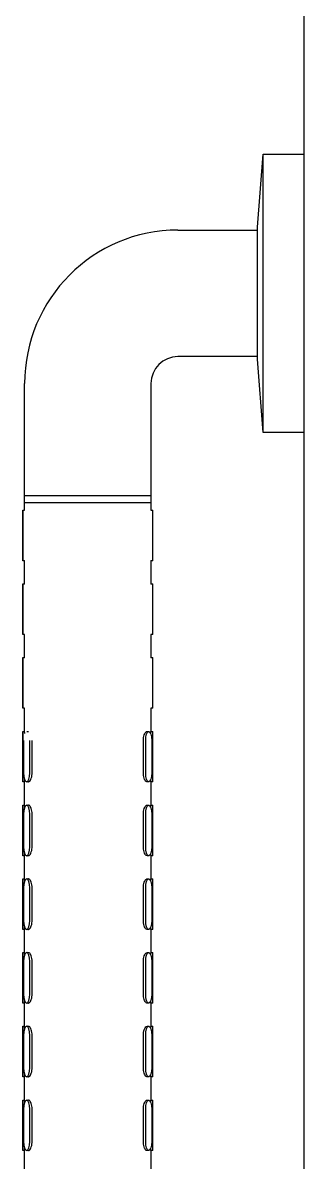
# Model space of a CAD drawing. Extents: x 3814 to 6583, y -1052 to 2311.
# Drawn here: x 6493.7 to 6571.2, y 552.2 to 865.4 of the extents above; entities that cross this region are included whole.
import ezdxf

# ---------------------------------------------------------------- set-up
doc = ezdxf.new("R2010")
doc.units = 0
doc.header["$LTSCALE"] = 20
doc.header["$MEASUREMENT"] = 0
doc.layers.get('0').update_dxf_attribs({"linetype": 'CONTINUOUS'})
doc.layers.add('6', color=6, linetype='CONTINUOUS')

msp = doc.modelspace()

# ---------------------------------------------------------------- linework, layer by layer
at = {"color": 5, "linetype": 'Continuous', "lineweight": 25}
for p, q in [((6558.29755, 809.18612), (6559.90231, 829.30952)), ((6559.90231, 829.30952), (6571.2163, 829.30952)), ((6559.90231, 791.49597), (6559.90231, 829.30952)), ((6571.2163, 791.49597), (6571.2163, 829.30952)), ((6536.43505, 808.4408), (6558.29755, 808.4408)), ((6558.29755, 791.26147), (6558.29755, 809.18612)), ((6558.29755, 772.91421), (6558.29755, 791.26147)), ((6559.90231, 752.79081), (6559.90231, 791.49597)), ((6571.2163, 752.79081), (6571.2163, 791.49597)), ((6558.29755, 773.65953), (6536.43505, 773.65953)), ((6559.90231, 752.79081), (6558.29755, 772.91421)), ((6494.20067, 735.4002), (6494.20067, 766.20641)), ((6528.98192, 766.20641), (6528.98192, 735.4002)), ((6571.2163, 752.79081), (6559.90231, 752.79081)), ((6494.20067, 733.41267), (6494.20067, 735.4002)), ((6494.21879, 735.4002), (6494.20067, 735.4002)), ((6511.5913, 735.4002), (6494.20067, 735.4002)), ((6494.20067, 731.39552), (6494.20067, 733.41267)), ((6528.98192, 733.41267), (6494.20067, 733.41267)), ((6494.21879, 733.41267), (6494.20067, 733.41267)), ((6528.98192, 735.4002), (6494.21879, 735.4002)), ((6528.98192, 733.41267), (6494.21879, 733.41267)), ((6528.98192, 735.4002), (6511.5913, 735.4002)), ((6528.98192, 735.4002), (6528.98192, 733.41267)), ((6528.98192, 733.41267), (6528.98192, 731.39267)), ((6493.70382, 731.42519), (6494.20508, 731.42519)), ((6528.97752, 731.42519), (6529.47878, 731.42519)), ((6493.70026, 728.94082), (6493.70026, 719.99707)), ((6493.70737, 719.99707), (6493.70737, 728.94082)), ((6529.48234, 719.99707), (6529.48234, 728.94082)), ((6494.20508, 717.51269), (6493.70382, 717.51269)), ((6494.20067, 711.12303), (6494.20067, 717.54521)), ((6529.47878, 717.51269), (6528.97752, 717.51269)), ((6528.98192, 717.54237), (6528.98192, 711.12013)), ((6493.70382, 711.1527), (6494.20508, 711.1527)), ((6528.97752, 711.1527), (6529.47878, 711.1527)), ((6493.70026, 708.66827), (6493.70026, 699.72458)), ((6493.70737, 699.72458), (6493.70737, 708.66827)), ((6529.48234, 699.72458), (6529.48234, 708.66827)), ((6494.20508, 697.24015), (6493.70382, 697.24015)), ((6494.20067, 690.85048), (6494.20067, 697.27266)), ((6529.47878, 697.24015), (6528.97752, 697.24015)), ((6528.98192, 697.26982), (6528.98192, 690.84764)), ((6493.70382, 690.88016), (6494.20508, 690.88016)), ((6528.97752, 690.88016), (6529.47878, 690.88016)), ((6493.70026, 688.39578), (6493.70026, 679.45203)), ((6493.70737, 679.45203), (6493.70737, 688.39578)), ((6529.48234, 679.45203), (6529.48234, 688.39578)), ((6494.20508, 676.96766), (6493.70382, 676.96766)), ((6494.20067, 670.57799), (6494.20067, 677.00018)), ((6529.47878, 676.96766), (6528.97752, 676.96766)), ((6528.98192, 676.99733), (6528.98192, 670.57515)), ((6493.70382, 670.60767), (6494.20508, 670.60767)), ((6494.79132, 670.60767), (6495.26211, 670.60767)), ((6527.93751, 670.60767), (6528.40879, 670.60767)), ((6528.97752, 670.60767), (6529.47878, 670.60767)), ((6493.70026, 668.1233), (6493.70026, 659.17954)), ((6493.70737, 659.17954), (6493.70737, 668.1233)), ((6493.93828, 668.1233), (6493.93828, 659.17954)), ((6495.64437, 659.17954), (6495.64437, 668.1233)), ((6496.27856, 659.17954), (6496.27856, 668.1233)), ((6526.92757, 659.17954), (6526.92757, 668.1233)), ((6527.56243, 659.17954), (6527.56243, 668.1233)), ((6529.25515, 668.1233), (6529.25515, 659.17954)), ((6529.48234, 659.17954), (6529.48234, 668.1233)), ((6494.20508, 656.69517), (6493.70382, 656.69517)), ((6494.20067, 650.30551), (6494.20067, 656.72769)), ((6495.26211, 656.69517), (6494.79132, 656.69517)), ((6528.40879, 656.69517), (6527.93751, 656.69517)), ((6529.47878, 656.69517), (6528.97752, 656.69517)), ((6528.98192, 656.72485), (6528.98192, 650.30266)), ((6493.70382, 650.33518), (6494.20508, 650.33518)), ((6494.79132, 650.33518), (6495.26211, 650.33518)), ((6527.93751, 650.33518), (6528.40879, 650.33518)), ((6528.97752, 650.33518), (6529.47878, 650.33518)), ((6493.70026, 647.85081), (6493.70026, 638.90705)), ((6493.70737, 638.90705), (6493.70737, 647.85081)), ((6493.93828, 647.85081), (6493.93828, 638.90705)), ((6495.64437, 638.90705), (6495.64437, 647.85081)), ((6496.27856, 638.90705), (6496.27856, 647.85081)), ((6526.92757, 638.90705), (6526.92757, 647.85081)), ((6527.56243, 638.90705), (6527.56243, 647.85081)), ((6529.25515, 647.85081), (6529.25515, 638.90705)), ((6529.48234, 638.90705), (6529.48234, 647.85081)), ((6494.20508, 636.42268), (6493.70382, 636.42268)), ((6494.20067, 630.03302), (6494.20067, 636.4552)), ((6495.26211, 636.42268), (6494.79132, 636.42268)), ((6528.40879, 636.42268), (6527.93751, 636.42268)), ((6529.47878, 636.42268), (6528.97752, 636.42268)), ((6528.98192, 636.45236), (6528.98192, 630.03017)), ((6493.70382, 630.06269), (6494.20508, 630.06269)), ((6494.79132, 630.06269), (6495.26211, 630.06269)), ((6527.93751, 630.06269), (6528.40879, 630.06269)), ((6528.97752, 630.06269), (6529.47878, 630.06269)), ((6493.70026, 627.57832), (6493.70026, 618.63457)), ((6493.70737, 618.63457), (6493.70737, 627.57832)), ((6493.93828, 627.57832), (6493.93828, 618.63457)), ((6495.64437, 618.63457), (6495.64437, 627.57832)), ((6496.27856, 618.63457), (6496.27856, 627.57832)), ((6526.92757, 618.63457), (6526.92757, 627.57832)), ((6527.56243, 618.63457), (6527.56243, 627.57832)), ((6529.25515, 627.57832), (6529.25515, 618.63457)), ((6529.48234, 618.63457), (6529.48234, 627.57832)), ((6494.20508, 616.15019), (6493.70382, 616.15019)), ((6494.20067, 609.76053), (6494.20067, 616.18271)), ((6495.26211, 616.15019), (6494.79132, 616.15019)), ((6528.40879, 616.15019), (6527.93751, 616.15019)), ((6529.47878, 616.15019), (6528.97752, 616.15019)), ((6528.98192, 616.17987), (6528.98192, 609.75763)), ((6493.70382, 609.79015), (6494.20508, 609.79015)), ((6494.79132, 609.79015), (6495.26211, 609.79015)), ((6527.93751, 609.79015), (6528.40879, 609.79015)), ((6528.97752, 609.79015), (6529.47878, 609.79015)), ((6493.70026, 607.30577), (6493.70026, 598.36202)), ((6493.70737, 598.36202), (6493.70737, 607.30577)), ((6493.93828, 607.30577), (6493.93828, 598.36202)), ((6495.64437, 598.36202), (6495.64437, 607.30577)), ((6496.27856, 598.36202), (6496.27856, 607.30577)), ((6526.92757, 598.36202), (6526.92757, 607.30577)), ((6527.56243, 598.36202), (6527.56243, 607.30577)), ((6529.25515, 607.30577), (6529.25515, 598.36202)), ((6529.48234, 598.36202), (6529.48234, 607.30577)), ((6494.20508, 595.87765), (6493.70382, 595.87765)), ((6494.20067, 589.48798), (6494.20067, 595.91017)), ((6495.26211, 595.87765), (6494.79132, 595.87765)), ((6528.40879, 595.87765), (6527.93751, 595.87765)), ((6529.47878, 595.87765), (6528.97752, 595.87765)), ((6528.98192, 595.90732), (6528.98192, 589.48514)), ((6493.70382, 589.51766), (6494.20508, 589.51766)), ((6494.79132, 589.51766), (6495.26211, 589.51766)), ((6527.93751, 589.51766), (6528.40879, 589.51766)), ((6528.97752, 589.51766), (6529.47878, 589.51766)), ((6493.70026, 587.03329), (6493.70026, 578.08953)), ((6493.70737, 578.08953), (6493.70737, 587.03329)), ((6493.93828, 587.03329), (6493.93828, 578.08953)), ((6495.64437, 578.08953), (6495.64437, 587.03329)), ((6496.27856, 578.08953), (6496.27856, 587.03329)), ((6526.92757, 578.08953), (6526.92757, 587.03329)), ((6527.56243, 578.08953), (6527.56243, 587.03329)), ((6529.25515, 587.03329), (6529.25515, 578.08953)), ((6529.48234, 578.08953), (6529.48234, 587.03329)), ((6494.20508, 575.60516), (6493.70382, 575.60516)), ((6494.20067, 569.2155), (6494.20067, 575.63768)), ((6495.26211, 575.60516), (6494.79132, 575.60516)), ((6528.40879, 575.60516), (6527.93751, 575.60516)), ((6529.47878, 575.60516), (6528.97752, 575.60516)), ((6528.98192, 575.63484), (6528.98192, 569.21265)), ((6493.70382, 569.24517), (6494.20508, 569.24517)), ((6494.79132, 569.24517), (6495.26211, 569.24517)), ((6527.93751, 569.24517), (6528.40879, 569.24517)), ((6528.97752, 569.24517), (6529.47878, 569.24517)), ((6493.70026, 566.7608), (6493.70026, 557.81704)), ((6493.70737, 557.81704), (6493.70737, 566.7608)), ((6493.93828, 566.7608), (6493.93828, 557.81704)), ((6495.64437, 557.81704), (6495.64437, 566.7608)), ((6496.27856, 557.81704), (6496.27856, 566.7608)), ((6526.92757, 557.81704), (6526.92757, 566.7608)), ((6527.56243, 557.81704), (6527.56243, 566.7608)), ((6529.25515, 566.7608), (6529.25515, 557.81704)), ((6529.48234, 557.81704), (6529.48234, 566.7608)), ((6494.20508, 555.33267), (6493.70382, 555.33267)), ((6494.20067, 548.94301), (6494.20067, 555.36519)), ((6495.26211, 555.33267), (6494.79132, 555.33267)), ((6528.40879, 555.33267), (6527.93751, 555.33267)), ((6529.47878, 555.33267), (6528.97752, 555.33267)), ((6528.98192, 555.36235), (6528.98192, 548.94016))]:
    msp.add_line(p, q, dxfattribs=at)
at = {"color": 5, "linetype": 'Continuous', "lineweight": 25, "flags": 128}
for points in [[(6493.70737, 728.94082), (6493.7071, 729.89155), (6493.70633, 730.69752), (6493.70518, 731.23606), (6493.70382, 731.42519), (6493.70246, 731.23606), (6493.7013, 730.69752), (6493.70053, 729.89155), (6493.70026, 728.94082)], [(6493.70026, 719.99707), (6493.70053, 719.04633), (6493.7013, 718.24036), (6493.70246, 717.70176), (6493.70382, 717.51269), (6493.70518, 717.70176), (6493.70633, 718.24036), (6493.7071, 719.04633), (6493.70737, 719.99707)], [(6493.70737, 708.66827), (6493.7071, 709.61901), (6493.70633, 710.42504), (6493.70518, 710.96358), (6493.70382, 711.1527), (6493.70246, 710.96358), (6493.7013, 710.42504), (6493.70053, 709.61901), (6493.70026, 708.66827)], [(6493.70026, 699.72458), (6493.70053, 698.77384), (6493.7013, 697.96781), (6493.70246, 697.42927), (6493.70382, 697.24015), (6493.70518, 697.42927), (6493.70633, 697.96781), (6493.7071, 698.77384), (6493.70737, 699.72458)], [(6493.70737, 688.39578), (6493.7071, 689.34652), (6493.70633, 690.15249), (6493.70518, 690.69109), (6493.70382, 690.88016), (6493.70246, 690.69109), (6493.7013, 690.15249), (6493.70053, 689.34652), (6493.70026, 688.39578)], [(6493.70026, 679.45203), (6493.70053, 678.5013), (6493.7013, 677.69532), (6493.70246, 677.15679), (6493.70382, 676.96766), (6493.70518, 677.15679), (6493.70633, 677.69532), (6493.7071, 678.5013), (6493.70737, 679.45203)], [(6493.70737, 668.1233), (6493.7071, 669.07403), (6493.70633, 669.88), (6493.70518, 670.41854), (6493.70382, 670.60767), (6493.70246, 670.41854), (6493.7013, 669.88), (6493.70053, 669.07403), (6493.70026, 668.1233)], [(6527.56243, 668.1233), (6527.62685, 669.07403), (6527.81032, 669.88), (6528.0849, 670.41854), (6528.40879, 670.60767), (6528.73268, 670.41854), (6529.00726, 669.88), (6529.19073, 669.07403), (6529.25515, 668.1233)], [(6493.70026, 659.17954), (6493.70053, 658.22881), (6493.7013, 657.42284), (6493.70246, 656.8843), (6493.70382, 656.69517), (6493.70518, 656.8843), (6493.70633, 657.42284), (6493.7071, 658.22881), (6493.70737, 659.17954)], [(6493.93828, 659.17954), (6494.00321, 658.22881), (6494.18813, 657.42284), (6494.46487, 656.8843), (6494.79132, 656.69517), (6495.11777, 656.8843), (6495.39452, 657.42284), (6495.57943, 658.22881), (6495.64437, 659.17954)], [(6529.25515, 659.17954), (6529.19073, 658.22881), (6529.00726, 657.42284), (6528.73268, 656.8843), (6528.40879, 656.69517), (6528.0849, 656.8843), (6527.81032, 657.42284), (6527.62685, 658.22881), (6527.56243, 659.17954)], [(6493.70737, 647.85081), (6493.7071, 648.80154), (6493.70633, 649.60751), (6493.70518, 650.14605), (6493.70382, 650.33518), (6493.70246, 650.14605), (6493.7013, 649.60751), (6493.70053, 648.80154), (6493.70026, 647.85081)], [(6495.64437, 647.85081), (6495.57943, 648.80154), (6495.39452, 649.60751), (6495.11777, 650.14605), (6494.79132, 650.33518), (6494.46487, 650.14605), (6494.18813, 649.60751), (6494.00321, 648.80154), (6493.93828, 647.85081)], [(6527.56243, 647.85081), (6527.62685, 648.80154), (6527.81032, 649.60751), (6528.0849, 650.14605), (6528.40879, 650.33518), (6528.73268, 650.14605), (6529.00726, 649.60751), (6529.19073, 648.80154), (6529.25515, 647.85081)], [(6493.70026, 638.90705), (6493.70053, 637.95632), (6493.7013, 637.15035), (6493.70246, 636.61181), (6493.70382, 636.42268), (6493.70518, 636.61181), (6493.70633, 637.15035), (6493.7071, 637.95632), (6493.70737, 638.90705)], [(6493.93828, 638.90705), (6494.00321, 637.95632), (6494.18813, 637.15035), (6494.46487, 636.61181), (6494.79132, 636.42268), (6495.11777, 636.61181), (6495.39452, 637.15035), (6495.57943, 637.95632), (6495.64437, 638.90705)], [(6529.25515, 638.90705), (6529.19073, 637.95632), (6529.00726, 637.15035), (6528.73268, 636.61181), (6528.40879, 636.42268), (6528.0849, 636.61181), (6527.81032, 637.15035), (6527.62685, 637.95632), (6527.56243, 638.90705)], [(6493.70737, 627.57832), (6493.7071, 628.52906), (6493.70633, 629.33503), (6493.70518, 629.87357), (6493.70382, 630.06269), (6493.70246, 629.87357), (6493.7013, 629.33503), (6493.70053, 628.52906), (6493.70026, 627.57832)], [(6495.64437, 627.57832), (6495.57943, 628.52906), (6495.39452, 629.33503), (6495.11777, 629.87357), (6494.79132, 630.06269), (6494.46487, 629.87357), (6494.18813, 629.33503), (6494.00321, 628.52906), (6493.93828, 627.57832)], [(6527.56243, 627.57832), (6527.62685, 628.52906), (6527.81032, 629.33503), (6528.0849, 629.87357), (6528.40879, 630.06269), (6528.73268, 629.87357), (6529.00726, 629.33503), (6529.19073, 628.52906), (6529.25515, 627.57832)], [(6493.70026, 618.63457), (6493.70053, 617.68383), (6493.7013, 616.8778), (6493.70246, 616.33926), (6493.70382, 616.15019), (6493.70518, 616.33926), (6493.70633, 616.8778), (6493.7071, 617.68383), (6493.70737, 618.63457)], [(6493.93828, 618.63457), (6494.00321, 617.68383), (6494.18813, 616.8778), (6494.46487, 616.33926), (6494.79132, 616.15019), (6495.11777, 616.33926), (6495.39452, 616.8778), (6495.57943, 617.68383), (6495.64437, 618.63457)], [(6529.25515, 618.63457), (6529.19073, 617.68383), (6529.00726, 616.8778), (6528.73268, 616.33926), (6528.40879, 616.15019), (6528.0849, 616.33926), (6527.81032, 616.8778), (6527.62685, 617.68383), (6527.56243, 618.63457)], [(6493.70737, 607.30577), (6493.7071, 608.25651), (6493.70633, 609.06254), (6493.70518, 609.60108), (6493.70382, 609.79015), (6493.70246, 609.60108), (6493.7013, 609.06254), (6493.70053, 608.25651), (6493.70026, 607.30577)], [(6495.64437, 607.30577), (6495.57943, 608.25651), (6495.39452, 609.06254), (6495.11777, 609.60108), (6494.79132, 609.79015), (6494.46487, 609.60108), (6494.18813, 609.06254), (6494.00321, 608.25651), (6493.93828, 607.30577)], [(6527.56243, 607.30577), (6527.62685, 608.25651), (6527.81032, 609.06254), (6528.0849, 609.60108), (6528.40879, 609.79015), (6528.73268, 609.60108), (6529.00726, 609.06254), (6529.19073, 608.25651), (6529.25515, 607.30577)], [(6493.70026, 598.36202), (6493.70053, 597.41134), (6493.7013, 596.60531), (6493.70246, 596.06678), (6493.70382, 595.87765), (6493.70518, 596.06678), (6493.70633, 596.60531), (6493.7071, 597.41134), (6493.70737, 598.36202)], [(6493.93828, 598.36202), (6494.00321, 597.41134), (6494.18813, 596.60531), (6494.46487, 596.06678), (6494.79132, 595.87765), (6495.11777, 596.06678), (6495.39452, 596.60531), (6495.57943, 597.41134), (6495.64437, 598.36202)], [(6529.25515, 598.36202), (6529.19073, 597.41134), (6529.00726, 596.60531), (6528.73268, 596.06678), (6528.40879, 595.87765), (6528.0849, 596.06678), (6527.81032, 596.60531), (6527.62685, 597.41134), (6527.56243, 598.36202)], [(6493.70737, 587.03329), (6493.7071, 587.98402), (6493.70633, 588.78999), (6493.70518, 589.32859), (6493.70382, 589.51766), (6493.70246, 589.32859), (6493.7013, 588.78999), (6493.70053, 587.98402), (6493.70026, 587.03329)], [(6495.64437, 587.03329), (6495.57943, 587.98402), (6495.39452, 588.78999), (6495.11777, 589.32859), (6494.79132, 589.51766), (6494.46487, 589.32859), (6494.18813, 588.78999), (6494.00321, 587.98402), (6493.93828, 587.03329)], [(6527.56243, 587.03329), (6527.62685, 587.98402), (6527.81032, 588.78999), (6528.0849, 589.32859), (6528.40879, 589.51766), (6528.73268, 589.32859), (6529.00726, 588.78999), (6529.19073, 587.98402), (6529.25515, 587.03329)], [(6493.70026, 578.08953), (6493.70053, 577.1388), (6493.7013, 576.33283), (6493.70246, 575.79429), (6493.70382, 575.60516), (6493.70518, 575.79429), (6493.70633, 576.33283), (6493.7071, 577.1388), (6493.70737, 578.08953)], [(6493.93828, 578.08953), (6494.00321, 577.1388), (6494.18813, 576.33283), (6494.46487, 575.79429), (6494.79132, 575.60516), (6495.11777, 575.79429), (6495.39452, 576.33283), (6495.57943, 577.1388), (6495.64437, 578.08953)], [(6529.25515, 578.08953), (6529.19073, 577.1388), (6529.00726, 576.33283), (6528.73268, 575.79429), (6528.40879, 575.60516), (6528.0849, 575.79429), (6527.81032, 576.33283), (6527.62685, 577.1388), (6527.56243, 578.08953)], [(6493.70737, 566.7608), (6493.7071, 567.71153), (6493.70633, 568.5175), (6493.70518, 569.05604), (6493.70382, 569.24517), (6493.70246, 569.05604), (6493.7013, 568.5175), (6493.70053, 567.71153), (6493.70026, 566.7608)], [(6495.64437, 566.7608), (6495.57943, 567.71153), (6495.39452, 568.5175), (6495.11777, 569.05604), (6494.79132, 569.24517), (6494.46487, 569.05604), (6494.18813, 568.5175), (6494.00321, 567.71153), (6493.93828, 566.7608)], [(6527.56243, 566.7608), (6527.62685, 567.71153), (6527.81032, 568.5175), (6528.0849, 569.05604), (6528.40879, 569.24517), (6528.73268, 569.05604), (6529.00726, 568.5175), (6529.19073, 567.71153), (6529.25515, 566.7608)], [(6493.70026, 557.81704), (6493.70053, 556.86631), (6493.7013, 556.06034), (6493.70246, 555.5218), (6493.70382, 555.33267), (6493.70518, 555.5218), (6493.70633, 556.06034), (6493.7071, 556.86631), (6493.70737, 557.81704)], [(6493.93828, 557.81704), (6494.00321, 556.86631), (6494.18813, 556.06034), (6494.46487, 555.5218), (6494.79132, 555.33267), (6495.11777, 555.5218), (6495.39452, 556.06034), (6495.57943, 556.86631), (6495.64437, 557.81704)], [(6529.25515, 557.81704), (6529.19073, 556.86631), (6529.00726, 556.06034), (6528.73268, 555.5218), (6528.40879, 555.33267), (6528.0849, 555.5218), (6527.81032, 556.06034), (6527.62685, 556.86631), (6527.56243, 557.81704)]]:
    msp.add_lwpolyline(points, dxfattribs=at)
at = {"color": 5, "linetype": 'Continuous', "lineweight": 25}
for centre, radius, start, end in [((6536.43505, 766.20642), 42.23438, 90, 180), ((6536.43505, 766.20642), 7.45313, 90, 180), ((6095.52913, 729.56191), 433.95365, 359.9179962, 0.2460137), ((6095.55337, 719.37594), 433.92941, 359.7539771, 0.0820129), ((6095.51013, 709.28938), 433.97265, 359.9179975, 0.2460085), ((6095.51013, 699.10347), 433.97265, 359.7539915, 0.0820025), ((6095.55337, 689.01691), 433.92941, 359.9179871, 0.2460229), ((6095.52913, 678.83094), 433.95365, 359.7539863, 0.0820038), ((6095.52913, 668.74439), 433.95365, 359.9179962, 0.2460137), ((6095.52913, 658.55845), 433.95365, 359.7539863, 0.0820038), ((6095.52913, 648.4719), 433.95365, 359.9179962, 0.2460137), ((6095.52913, 638.28597), 433.95365, 359.7539863, 0.0820038), ((6095.52913, 628.19941), 433.95365, 359.9179962, 0.2460137), ((6095.56861, 618.01342), 433.91418, 359.7539713, 0.0820187), ((6095.56861, 607.92692), 433.91418, 359.9179813, 0.2460287), ((6095.51708, 597.74095), 433.9657, 359.7539908, 0.0819992), ((6095.55337, 587.65441), 433.92941, 359.9179871, 0.2460229), ((6095.52913, 577.46844), 433.95365, 359.7539863, 0.0820038), ((6095.52913, 567.38189), 433.95365, 359.9179962, 0.2460137), ((6095.52913, 557.19595), 433.95365, 359.7539863, 0.0820038)]:
    msp.add_arc(centre, radius, start, end, dxfattribs=at)
for points, knots in [([(6494.27332, 670.03614), (6494.26658, 670.10082), (6494.23963, 670.35918), (6494.20589, 670.5738), (6494.20516, 670.57677), (6494.20486, 670.57799)], [0, 0, 0, 0, 0.164707959, 0.657901859, 1, 1, 1, 1]), ([(6526.92757, 668.1233), (6526.94061, 668.40092), (6526.96668, 668.9561), (6527.16383, 669.69873), (6527.43464, 670.25678), (6527.71449, 670.5768), (6527.87425, 670.57672), (6527.93812, 670.57669)], [0, 0, 0, 0, 0.21324987, 0.426450171, 0.641011371, 0.856494508, 1, 1, 1, 1]), ([(6528.91532, 670.05213), (6528.92131, 670.1111), (6528.94688, 670.36316), (6528.97792, 670.56937), (6528.9775, 670.57353), (6528.97734, 670.57515)], [0, 0, 0, 0, 0.157458029, 0.673044498, 1, 1, 1, 1]), ([(6495.26272, 656.72615), (6495.29296, 656.71757), (6495.41433, 656.68316), (6495.66113, 656.90773), (6495.95211, 657.37783), (6496.17811, 658.07062), (6496.2706, 658.70979), (6496.27694, 659.0842), (6496.27856, 659.17954)], [0, 0, 0, 0, 0.070496099, 0.282949075, 0.496152939, 0.711261504, 0.926474906, 1, 1, 1, 1]), ([(6527.93691, 656.72615), (6527.90692, 656.71757), (6527.78653, 656.68316), (6527.5414, 656.90773), (6527.25222, 657.37783), (6527.02749, 658.07061), (6526.9355, 658.70979), (6526.92918, 659.0842), (6526.92757, 659.17954)], [0, 0, 0, 0, 0.07049625, 0.2829488, 0.496153232, 0.711261934, 0.926474938, 1, 1, 1, 1]), ([(6494.20526, 656.72769), (6494.20405, 656.71833), (6494.19951, 656.68325), (6494.22724, 656.85946), (6494.25962, 657.14209), (6494.27263, 657.25568)], [0, 0, 0, 0, 0.178828519, 0.669975504, 1, 1, 1, 1]), ([(6528.97774, 656.72485), (6528.97893, 656.71742), (6528.98406, 656.68552), (6528.95861, 656.85669), (6528.92792, 657.13338), (6528.91593, 657.24159)], [0, 0, 0, 0, 0.156092586, 0.66996759, 1, 1, 1, 1]), ([(6494.27332, 649.76365), (6494.26658, 649.82833), (6494.23963, 650.08669), (6494.20589, 650.30131), (6494.20516, 650.30429), (6494.20486, 650.30551)], [0, 0, 0, 0, 0.164707959, 0.657901859, 1, 1, 1, 1]), ([(6496.27856, 647.85081), (6496.26546, 648.12843), (6496.23925, 648.6836), (6496.041, 649.42619), (6495.76859, 649.9843), (6495.48689, 650.30431), (6495.32587, 650.30423), (6495.2615, 650.3042)], [0, 0, 0, 0, 0.213250801, 0.426439249, 0.641010232, 0.856493462, 1, 1, 1, 1]), ([(6526.92757, 647.85081), (6526.94061, 648.12843), (6526.96668, 648.6836), (6527.16385, 649.42619), (6527.43463, 649.9843), (6527.71449, 650.30431), (6527.87425, 650.30423), (6527.93812, 650.3042)], [0, 0, 0, 0, 0.213250544, 0.426438199, 0.641010235, 0.856494054, 1, 1, 1, 1]), ([(6528.91532, 649.77964), (6528.92131, 649.83861), (6528.94688, 650.09067), (6528.97792, 650.29688), (6528.9775, 650.30105), (6528.97734, 650.30266)], [0, 0, 0, 0, 0.157458029, 0.673044498, 1, 1, 1, 1]), ([(6494.20526, 636.4552), (6494.20405, 636.44584), (6494.19951, 636.41076), (6494.22724, 636.58697), (6494.25962, 636.86961), (6494.27263, 636.9832)], [0, 0, 0, 0, 0.178828519, 0.669975504, 1, 1, 1, 1]), ([(6495.26272, 636.45366), (6495.29296, 636.44509), (6495.41433, 636.41067), (6495.66113, 636.63524), (6495.9521, 637.10534), (6496.17813, 637.79809), (6496.27059, 638.43728), (6496.27694, 638.81171), (6496.27856, 638.90705)], [0, 0, 0, 0, 0.070495939, 0.282948435, 0.496151818, 0.711247551, 0.926475072, 1, 1, 1, 1]), ([(6527.93691, 636.45366), (6527.90692, 636.44509), (6527.78653, 636.41067), (6527.5414, 636.63524), (6527.25223, 637.10534), (6527.02748, 637.79809), (6526.9355, 638.43728), (6526.92918, 638.81171), (6526.92757, 638.90705)], [0, 0, 0, 0, 0.070496091, 0.28294816, 0.49615211, 0.711247981, 0.926475104, 1, 1, 1, 1]), ([(6528.97774, 636.45236), (6528.97893, 636.44493), (6528.98406, 636.41304), (6528.95861, 636.5842), (6528.92792, 636.86089), (6528.91593, 636.9691)], [0, 0, 0, 0, 0.156092586, 0.66996759, 1, 1, 1, 1]), ([(6494.27332, 629.49116), (6494.26658, 629.55584), (6494.23963, 629.8142), (6494.20589, 630.02882), (6494.20516, 630.0318), (6494.20486, 630.03302)], [0, 0, 0, 0, 0.164707959, 0.657901859, 1, 1, 1, 1]), ([(6496.27856, 627.57832), (6496.26546, 627.85595), (6496.23925, 628.41111), (6496.041, 629.1537), (6495.76859, 629.7118), (6495.48689, 630.03185), (6495.32587, 630.03171), (6495.2615, 630.03166)], [0, 0, 0, 0, 0.213250986, 0.42643962, 0.64101079, 0.856494207, 1, 1, 1, 1]), ([(6526.92757, 627.57832), (6526.94061, 627.85594), (6526.96668, 628.41111), (6527.16385, 629.1537), (6527.43463, 629.7118), (6527.71449, 630.03185), (6527.87425, 630.03171), (6527.93812, 630.03166)], [0, 0, 0, 0, 0.21325073, 0.42643857, 0.641010793, 0.8564948, 1, 1, 1, 1]), ([(6528.91532, 629.5071), (6528.92131, 629.56609), (6528.94688, 629.81821), (6528.97792, 630.02439), (6528.9775, 630.02856), (6528.97734, 630.03017)], [0, 0, 0, 0, 0.157478506, 0.673052444, 1, 1, 1, 1]), ([(6495.26272, 616.18117), (6495.29296, 616.17257), (6495.41434, 616.13806), (6495.66113, 616.3628), (6495.9521, 616.83284), (6496.17813, 617.52561), (6496.27059, 618.16479), (6496.27694, 618.53923), (6496.27856, 618.63457)], [0, 0, 0, 0, 0.070496454, 0.282952055, 0.496154361, 0.711249008, 0.926475443, 1, 1, 1, 1]), ([(6527.93691, 616.18117), (6527.90692, 616.17257), (6527.78653, 616.13806), (6527.54141, 616.3628), (6527.25223, 616.83284), (6527.02748, 617.5256), (6526.9355, 618.16479), (6526.92918, 618.53923), (6526.92757, 618.63457)], [0, 0, 0, 0, 0.070496605, 0.28295178, 0.496154654, 0.711249438, 0.926475475, 1, 1, 1, 1]), ([(6494.20526, 616.18271), (6494.20405, 616.17333), (6494.19951, 616.13816), (6494.22724, 616.31451), (6494.25962, 616.59709), (6494.27263, 616.71065)], [0, 0, 0, 0, 0.1788320559, 0.6699928843, 1, 1, 1, 1]), ([(6528.97774, 616.17987), (6528.97893, 616.17242), (6528.98406, 616.14043), (6528.95861, 616.31174), (6528.92792, 616.58841), (6528.91593, 616.69661)], [0, 0, 0, 0, 0.1560927873, 0.6699716208, 1, 1, 1, 1]), ([(6494.27332, 609.21867), (6494.26658, 609.28336), (6494.23963, 609.54171), (6494.20589, 609.75633), (6494.20516, 609.75931), (6494.20486, 609.76053)], [0, 0, 0, 0, 0.164707959, 0.657901859, 1, 1, 1, 1]), ([(6496.27856, 607.30577), (6496.26546, 607.5834), (6496.23925, 608.13858), (6496.04101, 608.8812), (6495.76859, 609.43931), (6495.48689, 609.75936), (6495.32587, 609.75922), (6495.2615, 609.75917)], [0, 0, 0, 0, 0.213248146, 0.426447261, 0.641015572, 0.856496119, 1, 1, 1, 1]), ([(6526.92757, 607.30577), (6526.94061, 607.5834), (6526.96668, 608.13858), (6527.16384, 608.88121), (6527.43463, 609.43931), (6527.71449, 609.75936), (6527.87425, 609.75922), (6527.93812, 609.75917)], [0, 0, 0, 0, 0.213247889, 0.426446211, 0.641015575, 0.856496711, 1, 1, 1, 1]), ([(6528.91532, 609.23461), (6528.92131, 609.2936), (6528.94688, 609.54572), (6528.97792, 609.75192), (6528.9775, 609.75603), (6528.97734, 609.75763)], [0, 0, 0, 0, 0.157478834, 0.673053845, 1, 1, 1, 1]), ([(6495.26272, 595.90869), (6495.29296, 595.90009), (6495.41434, 595.86558), (6495.66113, 596.09031), (6495.9521, 596.56036), (6496.17813, 597.25312), (6496.27059, 597.89229), (6496.27694, 598.2667), (6496.27856, 598.36202)], [0, 0, 0, 0, 0.070497525, 0.282956357, 0.496161904, 0.711259821, 0.926489528, 1, 1, 1, 1]), ([(6527.93691, 595.90869), (6527.90692, 595.90009), (6527.78653, 595.86558), (6527.54141, 596.09031), (6527.25223, 596.56036), (6527.02748, 597.25312), (6526.9355, 597.89229), (6526.92918, 598.2667), (6526.92757, 598.36202)], [0, 0, 0, 0, 0.070497677, 0.282956081, 0.496162196, 0.711260251, 0.92648956, 1, 1, 1, 1]), ([(6494.20526, 595.91017), (6494.20405, 595.9008), (6494.19951, 595.86572), (6494.22724, 596.04201), (6494.25962, 596.3246), (6494.27263, 596.43816)], [0, 0, 0, 0, 0.1788304026, 0.6699922199, 1, 1, 1, 1]), ([(6528.97774, 595.90732), (6528.97893, 595.89989), (6528.98406, 595.868), (6528.95861, 596.03924), (6528.92792, 596.31592), (6528.91593, 596.42412)], [0, 0, 0, 0, 0.156091009, 0.669970925, 1, 1, 1, 1]), ([(6494.27332, 588.94619), (6494.26658, 589.01085), (6494.23963, 589.26914), (6494.20589, 589.48379), (6494.20516, 589.48677), (6494.20486, 589.48798)], [0, 0, 0, 0, 0.16468854, 0.657893906, 1, 1, 1, 1]), ([(6496.27856, 587.03329), (6496.26546, 587.31091), (6496.23925, 587.86609), (6496.04102, 588.60872), (6495.76858, 589.16677), (6495.48689, 589.48679), (6495.32587, 589.48671), (6495.2615, 589.48668)], [0, 0, 0, 0, 0.213250126, 0.426451221, 0.641011368, 0.856493916, 1, 1, 1, 1]), ([(6526.92757, 587.03329), (6526.94061, 587.31091), (6526.96668, 587.86609), (6527.16383, 588.60872), (6527.43464, 589.16677), (6527.71449, 589.48679), (6527.87425, 589.48671), (6527.93812, 589.48668)], [0, 0, 0, 0, 0.21324987, 0.426450171, 0.641011371, 0.856494508, 1, 1, 1, 1]), ([(6528.91532, 588.96212), (6528.92131, 589.02109), (6528.94688, 589.27315), (6528.97792, 589.47936), (6528.9775, 589.48352), (6528.97734, 589.48514)], [0, 0, 0, 0, 0.157458029, 0.673044498, 1, 1, 1, 1]), ([(6495.26272, 575.6362), (6495.29296, 575.6276), (6495.41433, 575.59309), (6495.66113, 575.81774), (6495.95211, 576.28782), (6496.17811, 576.98061), (6496.2706, 577.61978), (6496.27694, 577.99419), (6496.27856, 578.08953)], [0, 0, 0, 0, 0.070496907, 0.282949699, 0.496153378, 0.711261756, 0.92647497, 1, 1, 1, 1]), ([(6527.93691, 575.6362), (6527.90692, 575.6276), (6527.78653, 575.59309), (6527.5414, 575.81774), (6527.25222, 576.28782), (6527.02749, 576.98061), (6526.9355, 577.61978), (6526.92918, 577.99419), (6526.92757, 578.08953)], [0, 0, 0, 0, 0.070497059, 0.282949424, 0.49615367, 0.711262186, 0.926475002, 1, 1, 1, 1]), ([(6494.20526, 575.63768), (6494.20405, 575.62832), (6494.19951, 575.59324), (6494.22724, 575.76945), (6494.25962, 576.05208), (6494.27263, 576.16567)], [0, 0, 0, 0, 0.178828519, 0.669975504, 1, 1, 1, 1]), ([(6528.97774, 575.63484), (6528.97893, 575.62741), (6528.98406, 575.59551), (6528.95861, 575.76668), (6528.92792, 576.04337), (6528.91593, 576.15158)], [0, 0, 0, 0, 0.156092586, 0.66996759, 1, 1, 1, 1]), ([(6494.27332, 568.67364), (6494.26658, 568.73832), (6494.23963, 568.99668), (6494.20589, 569.2113), (6494.20516, 569.21428), (6494.20486, 569.2155)], [0, 0, 0, 0, 0.164707959, 0.657901859, 1, 1, 1, 1]), ([(6496.27856, 566.7608), (6496.26546, 567.03842), (6496.23925, 567.5936), (6496.04102, 568.33623), (6495.76858, 568.89428), (6495.48689, 569.2143), (6495.32587, 569.21422), (6495.2615, 569.21419)], [0, 0, 0, 0, 0.213250126, 0.426451221, 0.641011368, 0.856493916, 1, 1, 1, 1]), ([(6526.92757, 566.7608), (6526.94061, 567.03842), (6526.96668, 567.5936), (6527.16383, 568.33623), (6527.43464, 568.89428), (6527.71449, 569.2143), (6527.87425, 569.21422), (6527.93812, 569.21419)], [0, 0, 0, 0, 0.21324987, 0.426450171, 0.641011371, 0.856494508, 1, 1, 1, 1]), ([(6528.91532, 568.68963), (6528.92131, 568.7486), (6528.94688, 569.00066), (6528.97792, 569.20687), (6528.9775, 569.21104), (6528.97734, 569.21265)], [0, 0, 0, 0, 0.157458029, 0.673044498, 1, 1, 1, 1]), ([(6495.26272, 555.36365), (6495.29296, 555.35508), (6495.41433, 555.32066), (6495.66113, 555.54523), (6495.95211, 556.01534), (6496.17811, 556.70812), (6496.2706, 557.34729), (6496.27694, 557.7217), (6496.27856, 557.81704)], [0, 0, 0, 0, 0.070496099, 0.282949075, 0.496152939, 0.711261504, 0.926474906, 1, 1, 1, 1]), ([(6527.93691, 555.36365), (6527.90692, 555.35508), (6527.78653, 555.32066), (6527.5414, 555.54524), (6527.25222, 556.01534), (6527.02749, 556.70812), (6526.9355, 557.34729), (6526.92918, 557.7217), (6526.92757, 557.81704)], [0, 0, 0, 0, 0.07049625, 0.2829488, 0.496153232, 0.711261934, 0.926474938, 1, 1, 1, 1]), ([(6494.20526, 555.36519), (6494.20405, 555.35583), (6494.19951, 555.32075), (6494.22724, 555.49696), (6494.25962, 555.7796), (6494.27263, 555.89319)], [0, 0, 0, 0, 0.178828519, 0.669975504, 1, 1, 1, 1]), ([(6528.97774, 555.36235), (6528.97893, 555.35492), (6528.98406, 555.32303), (6528.95861, 555.49419), (6528.92792, 555.77088), (6528.91593, 555.87909)], [0, 0, 0, 0, 0.156092586, 0.66996759, 1, 1, 1, 1])]:
    msp.add_open_spline(points, degree=3, knots=knots, dxfattribs=at)
at = {"layer": '6'}
msp.add_line((6571.2163, -815.42256), (6571.2163, 1226.72805), dxfattribs=at)

doc.saveas('drawing.dxf')
